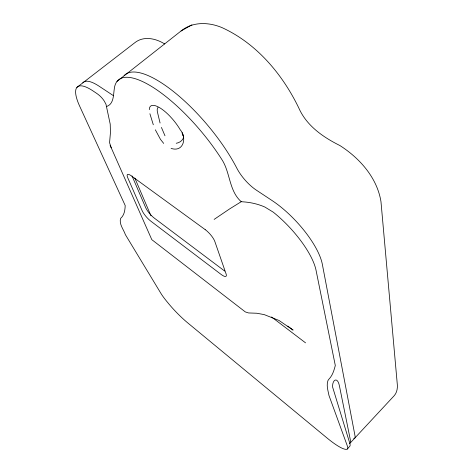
<?xml version="1.0" encoding="UTF-8"?>
<svg xmlns="http://www.w3.org/2000/svg" width="473" height="473" viewBox="0 0 473 473"><rect width="100%" height="100%" fill="white"/><g stroke="black" fill="none" stroke-linecap="round" stroke-linejoin="round"><path stroke-width="0.71" d="M149.297 109.677L149.539 107.767L150.278 106.372L151.508 105.538C154.736 104.752 157.805 106.656 160.489 108.205A26.269 8.786 50.7 0 1 169.588 115.873L172.604 119.172A26.447 8.845 50.7 0 1 180.308 129.886C187.137 137.637 183.524 152.59 171.084 148.398M183.707 137.129C182.809 140.487 179.557 142.757 176.222 143.278M347.371 449.007L349.967 446.015A34.127 6.793 43.6 0 0 349.843 443.461L332.614 387.068C332.141 379.807 337.633 375.994 339.519 386.34L350.558 440.925A21.604 5.256 44.4 0 1 349.293 443.508M350.469 442.728L394.257 395.641C396.723 392.85 397.491 389.043 397.391 385.406L380.972 201.646C377.152 177.765 359.681 158.148 339.845 145.513C323.053 137.152 306.534 125.706 298.782 107.95C282.458 74.19 256.537 43.333 221.902 27.57C208.688 22.03 192.57 21.462 181.029 31.011L116.997 81.415M76.863 87.452L134.533 42.931C143.396 35.611 155.7 38.331 164.669 43.948M111.232 147.807L109.559 142.704L110.463 132.464L110.209 124.109L105.987 104.302L104.344 101.198A54.767 36.149 -24.1 0 0 96.498 93.258L93.128 90.999A49.31 14.06 51 0 0 79.624 106.076L125.191 205.507C125.043 210.136 124.34 215.203 120.639 218.402C118.806 224.007 123.707 229.565 125.363 234.626L160.891 293.349A29.456 4.825 45.4 0 0 167.655 302.472A29.444 5.327 46 0 0 187.698 322.858L326.938 437.909A34.162 6.687 43.7 0 0 346.195 449.35A34.174 6.054 43.2 0 0 347.413 446.157L328.989 395.511C328.079 390.787 326.281 385.655 327.848 380.889A2.826 1.07 -52.9 0 1 328.788 379.34C332.489 375.615 334.015 370.454 335.304 365.511L316.059 270.343A56.577 19.476 47 0 0 273.199 212.123L264.868 207.044A64.316 51.019 -18.3 0 0 243.441 201.865L241.236 201.699L229.612 208.924L214.133 219.401M191.914 24.844L181.029 31.011M106.526 106.549C113.827 104.119 113.349 95.185 114.271 88.977A92.678 30.272 50 0 1 154.535 88.333A92.678 30.272 50 0 1 221.618 159.153C230.398 172.237 228.814 190.749 241.236 201.699M224.722 271.082L154.263 218.077A9.697 2.572 49 0 1 145.654 207.612L132.032 175.95M287.821 326.098L293.094 330.101L278.993 320.452L264.153 314.592L256.762 313.238L248.538 312.949L245.304 311.908L151.803 239.651L110.103 145.246M271.549 316.963L305.552 342.854M163.699 143.414L160.495 139.399L155.333 129.803M164.982 135.781L161.423 127.432M134.852 178.102L150.964 215.783M183.075 135.461L182.111 132.83L183.5 136.656M153.311 124.783L149.9 113.727M160.075 123.021L157.379 111.847A20.315 6.912 50.8 0 1 158.029 107.418M113.603 95.735A23.017 7.148 52.1 0 1 112.296 94.925L99.2 86.269A49.174 14.397 51.1 0 0 82.775 82.887M124.074 75.65A92.389 30.982 50.1 0 1 175.897 93.488A92.389 30.982 50.1 0 1 236.896 168.311A25.737 9.649 48.7 0 0 256.455 190.217L272.052 200.528A56.399 19.931 47 0 1 322.338 264.283L355.057 436.094A21.551 5.386 44.3 0 1 353.745 438.725M205.176 229.606L131.204 175.761A10.223 2.767 49.7 0 0 127.728 177.706L142.119 210.633A9.714 2.525 49 0 0 150.757 221.104L221.104 274.417A10.341 2.891 47.5 0 0 226.1 273.95L214.831 241.496A10.879 3.199 48.1 0 0 205.176 229.606"/></g></svg>
